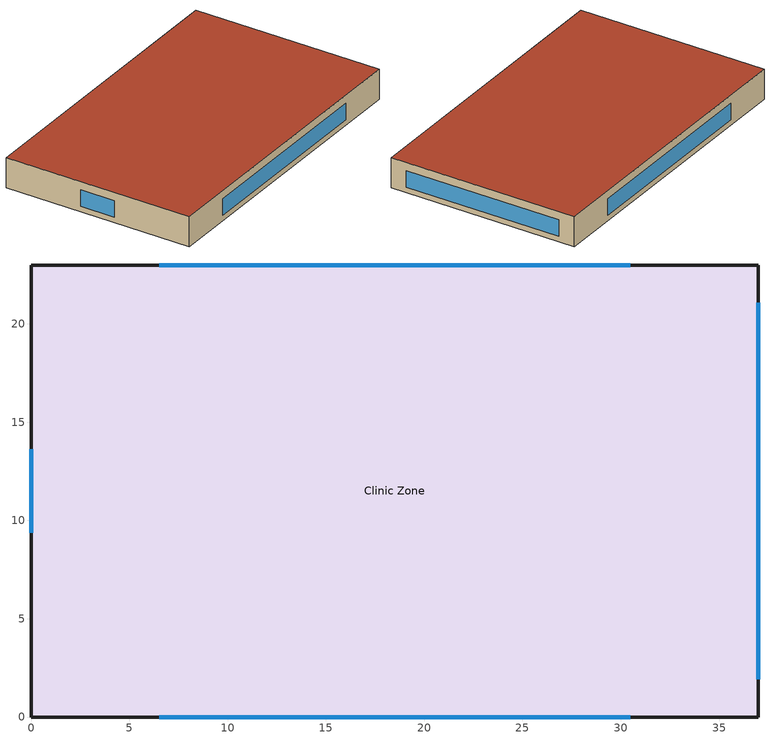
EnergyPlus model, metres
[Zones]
Clinic Zone
 floor ground (Ground Floor): 37,0 0,0 0,23 37,23 z0
 wall outside (Ext Wall): 0,0 37,0 37,23 0,23 0,0 z0:3.7
 window (Window): 6.52,0 30.48,0 / 37,1.93 37,21.07 / 30.48,23 6.52,23 / 0,13.63 0,9.37 z0.7:2.7
 roof outside (Roof): 37,23 0,23 0,0 37,0 z3.7
[Building]
Clinic Chicago: North Axis {deg}=30; Terrain=Suburbs; Loads Convergence Tolerance Value=0.04; Temperature Convergence Tolerance Value=0.4; Solar Distribution=FullExterior; Maximum Number of Warmup Days=25; Minimum Number of Warmup Days=6
[Material]
Gypsum 12.7mm: Smooth, 0.0127, 0.16, 784.9, 830, 0.9, 0.92, 0.92
Wall Insulation: MediumRough, 0.0461, 0.049, 265, 836.8, 0.9, 0.7, 0.7
Roof Membrane: VeryRough, 0.0095, 0.16, 1121.29, 1460, 0.9, 0.7, 0.7
Roof Insulation: MediumRough, 0.1033, 0.049, 265, 836.8, 0.9, 0.7, 0.7
HW Concrete 100mm: MediumRough, 0.1, 1.311, 2240, 836.8, 0.9, 0.7, 0.7
Carpet 12.7mm: VeryRough, 0.0127, 0.06, 288, 1380, 0.9, 0.8, 0.8
[WindowMaterial:SimpleGlazingSystem]
Simple Glazing: U-Factor {W/m2-K}=1.5; Solar Heat Gain Coefficient=0.37; Visible Transmittance=0.57
[Construction]
Ext Wall: Gypsum 12.7mm, Wall Insulation, Gypsum 12.7mm
Roof: Roof Membrane, Roof Insulation, HW Concrete 100mm
Ground Floor: HW Concrete 100mm, Carpet 12.7mm
Window: Simple Glazing
[Zone]
Clinic Zone: 0, 0, 0, 1
[People]
Clinic People: Zone or ZoneList or Space or SpaceList=Clinic Zone; Number of People Schedule=Occupancy Sch; Number of People Calculation Method=Area/Person; Floor Area per Person {m2/person}=17; Fraction Radiant=0.3; Sensible Heat Fraction=autocalculate; Activity Level Schedule=Activity Sch
[Lights]
Clinic Lights: Zone or ZoneList or Space or SpaceList=Clinic Zone; Schedule=Lighting Sch; Design Level Calculation Method=Watts/Area; Watts per Zone Floor Area {W/m2}=10.9; Return Air Fraction=0; Fraction Radiant=0.7; Fraction Visible=0.2; Fraction Replaceable=1
[ElectricEquipment]
Clinic Equipment: Zone or ZoneList or Space or SpaceList=Clinic Zone; Schedule=Equipment Sch; Design Level Calculation Method=Watts/Area; Watts per Zone Floor Area {W/m2}=10.9; Fraction Latent=0; Fraction Radiant=0.5; Fraction Lost=0
[ZoneInfiltration:DesignFlowRate]
Clinic Infiltration: Zone or ZoneList or Space or SpaceList=Clinic Zone; Schedule=Always On; Design Flow Rate Calculation Method=AirChanges/Hour; Air Changes per Hour {1/hr}=0.6; Constant Term Coefficient=1; Temperature Term Coefficient=0; Velocity Term Coefficient=0; Velocity Squared Term Coefficient=0
[HVACTemplate:Thermostat]
Clinic Thermostat: Heating Setpoint Schedule=Heating Setpoint Sch; Cooling Setpoint Schedule=Cooling Setpoint Sch
[HVACTemplate:System:Unitary]
RTU Clinic: Control Zone or Thermostat Location=Clinic Zone; Supply Fan Maximum Flow Rate {m3/s}=autosize; Supply Fan Operating Mode Schedule=Cycling Fan Sch; Supply Fan Total Efficiency=0.65; Supply Fan Delta Pressure {Pa}=600; Supply Fan Motor Efficiency=0.9; Supply Fan Motor in Air Stream Fraction=1; Cooling Coil Type=SingleSpeedDX; Cooling Design Supply Air Temperature {C}=12.8; Cooling Coil Gross Rated Total Capacity {W}=autosize; Cooling Coil Gross Rated Sensible Heat Ratio=autosize; Cooling Coil Gross Rated COP {W/W}=3.5; Heating Coil Type=Gas; Heating Design Supply Air Temperature {C}=50; Heating Coil Capacity {W}=autosize; Gas Heating Coil Efficiency=0.9; Gas Heating Coil Parasitic Electric Load {W}=0; Maximum Outdoor Air Flow Rate {m3/s}=autosize; Minimum Outdoor Air Flow Rate {m3/s}=autosize; Economizer Type=NoEconomizer
[HVACTemplate:Zone:Unitary]
Clinic Zone: Template Unitary System=RTU Clinic; Template Thermostat=Clinic Thermostat; Supply Air Maximum Flow Rate {m3/s}=autosize; Outdoor Air Method=Flow/Person; Outdoor Air Flow Rate per Person {m3/s}=0.0095; Outdoor Air Flow Rate per Zone Floor Area {m3/s-m2}=0; Outdoor Air Flow Rate per Zone {m3/s}=0
[Schedule:Compact]
Always On: Fraction, Through: 12/31, For: AllDays, Until: 24:00, 1
Cycling Fan Sch: Any Number, Through: 12/31, For: AllDays, Until: 24:00, 0
Activity Sch: Any Number, Through: 12/31, For: AllDays, Until: 24:00, 120
Occupancy Sch: Fraction, Through: 12/31, For: Weekdays SummerDesignDay WinterDesignDay, Until: 07:00, 0, Until: 19:00, 1, Until: 24:00, 0, For: Saturday, Until: 08:00, 0, Until: 13:00, 1, Until: 24:00, 0, For: AllOtherDays, Until: 24:00, 0
Lighting Sch: Fraction, Through: 12/31, For: Weekdays SummerDesignDay WinterDesignDay, Until: 07:00, 0.15, Until: 19:00, 0.9, Until: 24:00, 0.15, For: Saturday, Until: 08:00, 0.15, Until: 13:00, 0.9, Until: 24:00, 0.15, For: AllOtherDays, Until: 24:00, 0.15
Equipment Sch: Fraction, Through: 12/31, For: Weekdays SummerDesignDay WinterDesignDay, Until: 07:00, 0.25, Until: 19:00, 0.8, Until: 24:00, 0.25, For: Saturday, Until: 08:00, 0.25, Until: 13:00, 0.8, Until: 24:00, 0.25, For: AllOtherDays, Until: 24:00, 0.25
Heating Setpoint Sch: Temperature, Through: 12/31, For: Weekdays SummerDesignDay WinterDesignDay, Until: 07:00, 14.5, Until: 19:00, 21, Until: 24:00, 14.5, For: Saturday, Until: 08:00, 14.5, Until: 13:00, 21, Until: 24:00, 14.5, For: AllOtherDays, Until: 24:00, 14.5
Cooling Setpoint Sch: Temperature, Through: 12/31, For: Weekdays SummerDesignDay WinterDesignDay, Until: 07:00, 28, Until: 19:00, 25, Until: 24:00, 28, For: Saturday, Until: 08:00, 28, Until: 13:00, 25, Until: 24:00, 28, For: AllOtherDays, Until: 24:00, 28
